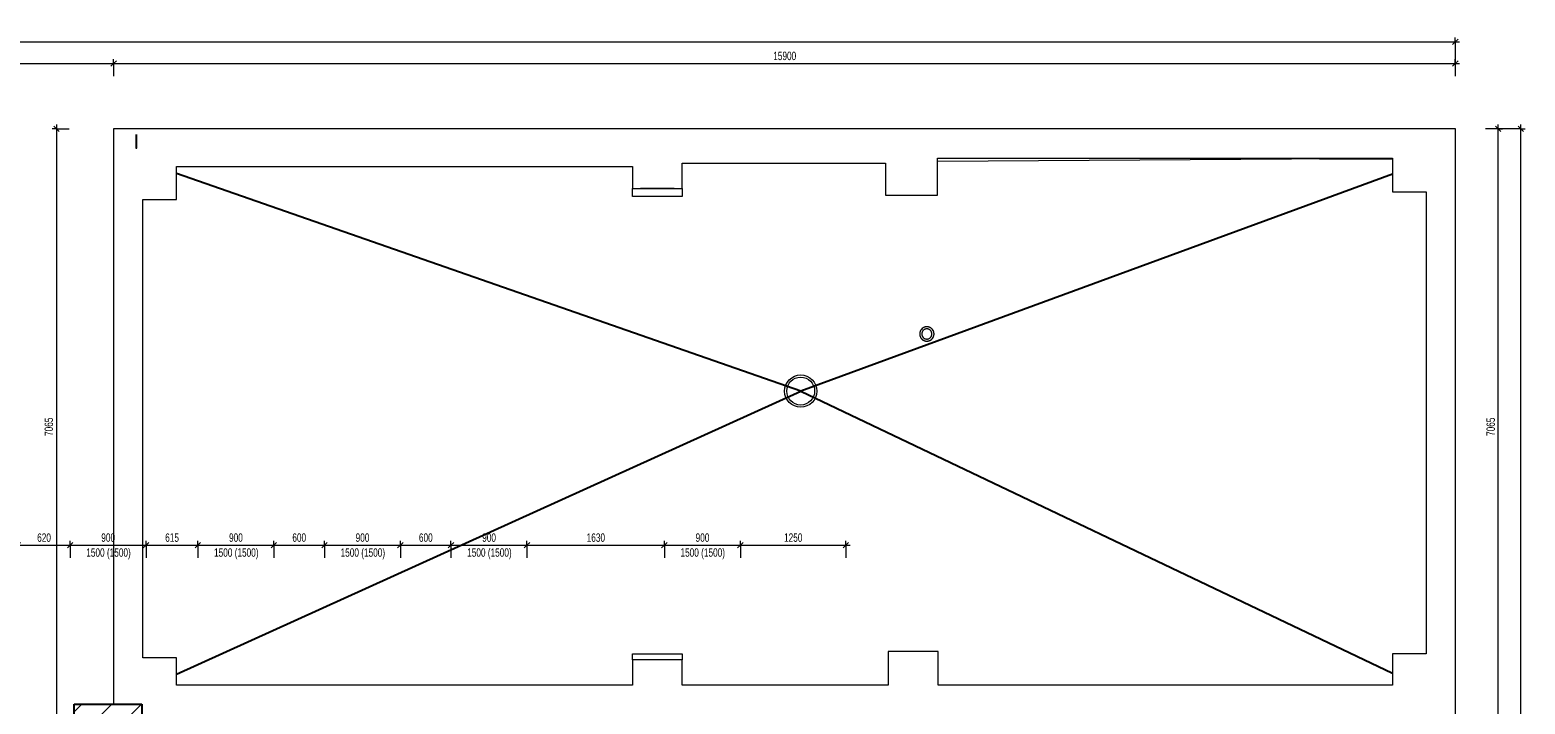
# Model space of a CAD drawing. Header units: millimetres. Extents: x -2861 to 222032, y -45352 to 20466.
# Drawn here: x 31845 to 49564, y -17085 to -9097 of the extents above; entities that cross this region are included whole.
import ezdxf

# ---------------------------------------------------------------- set-up
doc = ezdxf.new("R2010")
doc.units = ezdxf.units.MM
for name, color, linetype, lineweight in [('A-ANNO-DIMS', 211, 'Continuous', 9), ('A-ANNO-DIMS-50', 211, 'Continuous', 9), ('A-ROOF', 132, 'Continuous', 13), ('A-WALL', 113, 'Continuous', 13), ('E-POWR-CNDT', 130, 'Continuous', 13), ('E-POWR-DROP', 130, 'Continuous', 13), ('M-HVAC-CDFF', 50, 'Continuous', 13), ('P-SANR-FIXT', 6, 'Continuous', 13), ('Q-SPCQ', 91, 'Continuous', 13), ('S-COLS', 52, 'Continuous', 13)]:
    doc.layers.add(name, color=color, linetype=linetype, lineweight=lineweight)
doc.styles.add('Arial_2', font='arial.ttf', dxfattribs={"width": 0.7, "height": 100})
doc.dimstyles.new('Vnitřní_-_průhledné', dxfattribs={"dimscale": 304.8, "dimtxt": 102.02594, "dimasz": 0.213255, "dimexe": 0.164042, "dimexo": 0.0625, "dimgap": 0.032808, "dimtad": 1, "dimdec": 0, "dimrnd": 5, "dimzin": 0, "dimdsep": 46, "dimtxsty": 'Arial_2', "dimblk1": 'OBLIQUE', "dimblk2": 'OBLIQUE', "dimsah": 1, "dimcen": 0.09, "dimdle": 0.164042, "dimazin": 0, "dimtfac": 1, "dimtdec": 4, "dimtix": 1, "dimtmove": 0, "dimatfit": 3, "dimfxl": 0.492126, "dimfxlon": 1, "dimtvp": 1, "dimtolj": 1, "dimtzin": 0, "dimarcsym": 2})
doc.dimstyles.new('Vnitřní_-_průhledné_1', dxfattribs={"dimscale": 304.8, "dimtxt": 102.02594, "dimasz": 0.213255, "dimexe": 0.164042, "dimexo": 0.0625, "dimgap": 0.032808, "dimtad": 1, "dimdec": 0, "dimrnd": 5, "dimzin": 0, "dimdsep": 46, "dimtxsty": 'Arial_2', "dimblk1": 'OBLIQUE', "dimblk2": 'OBLIQUE', "dimsah": 1, "dimcen": 0.09, "dimdle": 0.164042, "dimazin": 0, "dimtfac": 1, "dimtdec": 4, "dimtix": 1, "dimtmove": 2, "dimatfit": 3, "dimfxl": 0.492126, "dimfxlon": 1, "dimtvp": 1, "dimtolj": 1, "dimtzin": 0, "dimarcsym": 2})

# ---------------------------------------------------------------- blocks, each defined once
blk = doc.blocks.new('parapet_ext - parapet_ext-V22-2NP_DEMOLICE A')
at = {"layer": 'Q-SPCQ'}
h = blk.add_hatch(dxfattribs=at)
h.set_pattern_fill('FP_42', color=41, style=0, pattern_type=2)
h.set_pattern_definition([(225, (32771.15, -17384.7), (176.7767, -176.7767), [])])
h.paths.add_polyline_path([(-400, 0), (-400, -300), (400, -300), (400, 0), (-370, 0)])
at = {"layer": 'Q-SPCQ', "color": 31, "lineweight": 25}
for p, q in [((-400, -300), (-400, -51)), ((400, -51), (400, -300)), ((400, -300), (-400, -300))]:
    blk.add_line(p, q, dxfattribs=at)
blk = doc.blocks.new('Drain_Roof_15_Inch_Diameter-Zurn-Z1715 - Load Family Type Catalog-1877394-2NP_DEMOLICE A')
at = {"layer": 'P-SANR-FIXT'}
for radius in [191, 165]:
    blk.add_circle((0, 0), radius, dxfattribs=at)
blk = doc.blocks.new('Komín8 - Komín8-2014626-2NP_DEMOLICE A')
at = {"layer": 'M-HVAC-CDFF', "flags": 128}
for points in [[(85, 0), (85, 3), (85, 7), (84, 10), (84, 14), (83, 17), (83, 20), (82, 23), (81, 27), (80, 30), (78, 33), (77, 36), (75, 39), (74, 42), (72, 45), (70, 48), (68, 51), (66, 53), (64, 56), (62, 59), (59, 61), (57, 63), (54, 66), (51, 68), (49, 70), (46, 72), (43, 73), (40, 75), (37, 77), (34, 78), (31, 79), (28, 80), (24, 81), (21, 82), (18, 83), (14, 84), (11, 84), (8, 85), (4, 85), (1, 85), (-2, 85), (-6, 85), (-9, 84), (-13, 84), (-16, 83), (-19, 83), (-23, 82), (-26, 81), (-29, 80), (-32, 79), (-35, 77), (-38, 76), (-41, 74), (-44, 72), (-47, 71), (-50, 69), (-53, 67), (-55, 65), (-58, 62), (-60, 60), (-63, 57), (-65, 55), (-67, 52), (-69, 49), (-71, 47), (-73, 44), (-75, 41), (-76, 38), (-78, 35), (-79, 32), (-80, 28), (-81, 25), (-82, 22), (-83, 19), (-84, 15), (-84, 12), (-85, 9), (-85, 5), (-85, 2), (-85, 0)], [(-85, 0), (-85, -3), (-85, -7), (-84, -10), (-84, -14), (-83, -17), (-83, -20), (-82, -23), (-81, -27), (-80, -30), (-78, -33), (-77, -36), (-75, -39), (-74, -42), (-72, -45), (-70, -48), (-68, -51), (-66, -53), (-64, -56), (-62, -59), (-59, -61), (-57, -63), (-54, -66), (-51, -68), (-49, -70), (-46, -72), (-43, -73), (-40, -75), (-37, -77), (-34, -78), (-31, -79), (-28, -80), (-24, -81), (-21, -82), (-18, -83), (-14, -84), (-11, -84), (-8, -85), (-4, -85), (-1, -85), (2, -85), (6, -85), (9, -84), (13, -84), (16, -83), (19, -83), (23, -82), (26, -81), (29, -80), (32, -79), (35, -77), (38, -76), (41, -74), (44, -72), (47, -71), (50, -69), (53, -67), (55, -65), (58, -62), (60, -60), (63, -57), (65, -55), (67, -52), (69, -49), (71, -47), (73, -44), (75, -41), (76, -38), (78, -35), (79, -32), (80, -28), (81, -25), (82, -22), (83, -19), (84, -15), (84, -12), (85, -9), (85, -5), (85, -2), (85, 0)], [(60, 0), (60, 2), (60, 5), (60, 7), (59, 10), (59, 12), (58, 14), (58, 17), (57, 19), (56, 21), (55, 23), (54, 26), (53, 28), (52, 30), (51, 32), (50, 34), (48, 36), (47, 38), (45, 40), (43, 41), (42, 43), (40, 45), (38, 46), (36, 48), (34, 49), (32, 50), (30, 52), (28, 53), (26, 54), (24, 55), (22, 56), (19, 57), (17, 57), (15, 58), (13, 59), (10, 59), (8, 59), (5, 60), (3, 60), (1, 60), (-2, 60), (-4, 60), (-7, 60), (-9, 59), (-11, 59), (-14, 58), (-16, 58), (-18, 57), (-21, 56), (-23, 56), (-25, 55), (-27, 54), (-29, 52), (-31, 51), (-33, 50), (-35, 49), (-37, 47), (-39, 46), (-41, 44), (-43, 42), (-44, 41), (-46, 39), (-47, 37), (-49, 35), (-50, 33), (-51, 31), (-53, 29), (-54, 27), (-55, 25), (-56, 22), (-57, 20), (-57, 18), (-58, 16), (-59, 13), (-59, 11), (-59, 8), (-60, 6), (-60, 4), (-60, 1), (-60, 0)], [(-60, 0), (-60, -2), (-60, -5), (-60, -7), (-59, -10), (-59, -12), (-58, -14), (-58, -17), (-57, -19), (-56, -21), (-55, -23), (-54, -26), (-53, -28), (-52, -30), (-51, -32), (-50, -34), (-48, -36), (-47, -38), (-45, -40), (-43, -41), (-42, -43), (-40, -45), (-38, -46), (-36, -48), (-34, -49), (-32, -50), (-30, -52), (-28, -53), (-26, -54), (-24, -55), (-22, -56), (-19, -57), (-17, -57), (-15, -58), (-13, -59), (-10, -59), (-8, -59), (-5, -60), (-3, -60), (-1, -60), (2, -60), (4, -60), (7, -60), (9, -59), (11, -59), (14, -58), (16, -58), (18, -57), (21, -56), (23, -56), (25, -55), (27, -54), (29, -52), (31, -51), (33, -50), (35, -49), (37, -47), (39, -46), (41, -44), (43, -42), (44, -41), (46, -39), (47, -37), (49, -35), (50, -33), (51, -31), (53, -29), (54, -27), (55, -25), (56, -22), (57, -20), (57, -18), (58, -16), (59, -13), (59, -11), (59, -8), (60, -6), (60, -4), (60, -1), (60, 0)]]:
    blk.add_lwpolyline(points, dxfattribs=at)
at = {"layer": 'M-HVAC-CDFF'}
for start, end in [(120, 160), (100, 111.978), (29.09, 60), (209.09, 240), (280, 291.978), (300, 340)]:
    blk.add_arc((0, 0), 85, start, end, dxfattribs=at)
blk = doc.blocks.new('DIMBLOCK13-2NP_DEMOLICE A')
at = {"layer": 'A-ANNO-DIMS-50', "lineweight": 18}
for p, q in [((31701, -15202), (31669, -15234)), ((31701, -15202), (31734, -15169)), ((32321, -15202), (32289, -15234)), ((32321, -15202), (32354, -15169))]:
    blk.add_line(p, q, dxfattribs=at)
at = {"layer": 'A-ANNO-DIMS-50'}
for p, q in [((31701, -15202), (31701, -15152)), ((31701, -15202), (32321, -15202)), ((31701, -15202), (31701, -15352)), ((32321, -15202), (32321, -15152)), ((32321, -15202), (32321, -15352))]:
    blk.add_line(p, q, dxfattribs=at)
at = {"layer": 'A-ANNO-DIMS-50', "color": 0, "insert": (31931, -15062), "char_height": 100, "width": 192.12, "attachment_point": 1, "line_spacing_factor": 0.941778, "style": 'Arial_2'}
blk.add_mtext('620', dxfattribs=at)
blk = doc.blocks.new('_Oblique')
at = {"color": 0, "linetype": 'ByBlock', "lineweight": -2}
blk.add_line((-0.5, -0.5), (0.5, 0.5), dxfattribs=at)
blk = doc.blocks.new('DIMBLOCK14-2NP_DEMOLICE A')
at = {"layer": 'A-ANNO-DIMS-50', "lineweight": 18}
for p, q in [((32321, -15202), (32289, -15234)), ((32321, -15202), (32354, -15169)), ((33221, -15202), (33189, -15234)), ((33221, -15202), (33254, -15169))]:
    blk.add_line(p, q, dxfattribs=at)
at = {"layer": 'A-ANNO-DIMS-50'}
for p, q in [((32321, -15202), (32321, -15152)), ((32321, -15202), (33221, -15202)), ((32321, -15202), (32321, -15352)), ((33221, -15202), (33221, -15152)), ((33221, -15202), (33221, -15352))]:
    blk.add_line(p, q, dxfattribs=at)
at = {"layer": 'A-ANNO-DIMS-50', "color": 0, "char_height": 100, "attachment_point": 1, "line_spacing_factor": 0.941778, "style": 'Arial_2'}
for s, insert, width in [('900', (32691, -15062), 192.12), ('1500 (1500)', (32513, -15239), 619.69)]:
    blk.add_mtext(s, dxfattribs=dict(at, insert=insert, width=width))
blk = doc.blocks.new('DIMBLOCK15-2NP_DEMOLICE A')
at = {"layer": 'A-ANNO-DIMS-50', "lineweight": 18}
for p, q in [((33221, -15202), (33189, -15234)), ((33221, -15202), (33254, -15169)), ((33835, -15202), (33803, -15234)), ((33835, -15202), (33868, -15169))]:
    blk.add_line(p, q, dxfattribs=at)
at = {"layer": 'A-ANNO-DIMS-50'}
for p, q in [((33221, -15202), (33221, -15152)), ((33221, -15202), (33835, -15202)), ((33221, -15202), (33221, -15352)), ((33835, -15202), (33835, -15152)), ((33835, -15202), (33835, -15352))]:
    blk.add_line(p, q, dxfattribs=at)
at = {"layer": 'A-ANNO-DIMS-50', "color": 0, "insert": (33448, -15062), "char_height": 100, "width": 192.12, "attachment_point": 1, "line_spacing_factor": 0.941778, "style": 'Arial_2'}
blk.add_mtext('615', dxfattribs=at)
blk = doc.blocks.new('DIMBLOCK16-2NP_DEMOLICE A')
at = {"layer": 'A-ANNO-DIMS-50', "lineweight": 18}
for p, q in [((33835, -15202), (33803, -15234)), ((33835, -15202), (33868, -15169)), ((34735, -15202), (34703, -15234)), ((34735, -15202), (34768, -15169))]:
    blk.add_line(p, q, dxfattribs=at)
at = {"layer": 'A-ANNO-DIMS-50'}
for p, q in [((33835, -15202), (33835, -15152)), ((33835, -15202), (34735, -15202)), ((33835, -15202), (33835, -15352)), ((34735, -15202), (34735, -15152)), ((34735, -15202), (34735, -15352))]:
    blk.add_line(p, q, dxfattribs=at)
at = {"layer": 'A-ANNO-DIMS-50', "color": 0, "char_height": 100, "attachment_point": 1, "line_spacing_factor": 0.941778, "style": 'Arial_2'}
for s, insert, width in [('900', (34205, -15062), 192.12), ('1500 (1500)', (34027, -15239), 619.69)]:
    blk.add_mtext(s, dxfattribs=dict(at, insert=insert, width=width))
blk = doc.blocks.new('DIMBLOCK17-2NP_DEMOLICE A')
at = {"layer": 'A-ANNO-DIMS-50', "lineweight": 18}
for p, q in [((34735, -15202), (34703, -15234)), ((34735, -15202), (34768, -15169)), ((35335, -15202), (35303, -15234)), ((35335, -15202), (35368, -15169))]:
    blk.add_line(p, q, dxfattribs=at)
at = {"layer": 'A-ANNO-DIMS-50'}
for p, q in [((34735, -15202), (34735, -15152)), ((34735, -15202), (35335, -15202)), ((34735, -15202), (34735, -15352)), ((35335, -15202), (35335, -15152)), ((35335, -15202), (35335, -15352))]:
    blk.add_line(p, q, dxfattribs=at)
at = {"layer": 'A-ANNO-DIMS-50', "color": 0, "insert": (34955, -15062), "char_height": 100, "width": 192.12, "attachment_point": 1, "line_spacing_factor": 0.941778, "style": 'Arial_2'}
blk.add_mtext('600', dxfattribs=at)
blk = doc.blocks.new('DIMBLOCK18-2NP_DEMOLICE A')
at = {"layer": 'A-ANNO-DIMS-50', "lineweight": 18}
for p, q in [((35335, -15202), (35303, -15234)), ((35335, -15202), (35368, -15169)), ((36235, -15202), (36203, -15234)), ((36235, -15202), (36268, -15169))]:
    blk.add_line(p, q, dxfattribs=at)
at = {"layer": 'A-ANNO-DIMS-50'}
for p, q in [((35335, -15202), (35335, -15152)), ((35335, -15202), (36235, -15202)), ((35335, -15202), (35335, -15352)), ((36235, -15202), (36235, -15152)), ((36235, -15202), (36235, -15352))]:
    blk.add_line(p, q, dxfattribs=at)
at = {"layer": 'A-ANNO-DIMS-50', "color": 0, "char_height": 100, "attachment_point": 1, "line_spacing_factor": 0.941778, "style": 'Arial_2'}
for s, insert, width in [('900', (35705, -15062), 192.12), ('1500 (1500)', (35527, -15239), 619.69)]:
    blk.add_mtext(s, dxfattribs=dict(at, insert=insert, width=width))
blk = doc.blocks.new('DIMBLOCK19-2NP_DEMOLICE A')
at = {"layer": 'A-ANNO-DIMS-50', "lineweight": 18}
for p, q in [((36235, -15202), (36203, -15234)), ((36235, -15202), (36268, -15169)), ((36835, -15202), (36803, -15234)), ((36835, -15202), (36868, -15169))]:
    blk.add_line(p, q, dxfattribs=at)
at = {"layer": 'A-ANNO-DIMS-50'}
for p, q in [((36235, -15202), (36235, -15152)), ((36235, -15202), (36835, -15202)), ((36235, -15202), (36235, -15352)), ((36835, -15202), (36835, -15152)), ((36835, -15202), (36835, -15352))]:
    blk.add_line(p, q, dxfattribs=at)
at = {"layer": 'A-ANNO-DIMS-50', "color": 0, "insert": (36455, -15062), "char_height": 100, "width": 192.12, "attachment_point": 1, "line_spacing_factor": 0.941778, "style": 'Arial_2'}
blk.add_mtext('600', dxfattribs=at)
blk = doc.blocks.new('DIMBLOCK20-2NP_DEMOLICE A')
at = {"layer": 'A-ANNO-DIMS-50', "lineweight": 18}
for p, q in [((36835, -15202), (36803, -15234)), ((36835, -15202), (36868, -15169)), ((37735, -15202), (37703, -15234)), ((37735, -15202), (37768, -15169))]:
    blk.add_line(p, q, dxfattribs=at)
at = {"layer": 'A-ANNO-DIMS-50'}
for p, q in [((36835, -15202), (36835, -15152)), ((36835, -15202), (37735, -15202)), ((36835, -15202), (36835, -15352)), ((37735, -15202), (37735, -15152)), ((37735, -15202), (37735, -15352))]:
    blk.add_line(p, q, dxfattribs=at)
at = {"layer": 'A-ANNO-DIMS-50', "color": 0, "char_height": 100, "attachment_point": 1, "line_spacing_factor": 0.941778, "style": 'Arial_2'}
for s, insert, width in [('900', (37205, -15062), 192.12), ('1500 (1500)', (37027, -15239), 619.69)]:
    blk.add_mtext(s, dxfattribs=dict(at, insert=insert, width=width))
blk = doc.blocks.new('DIMBLOCK21-2NP_DEMOLICE A')
at = {"layer": 'A-ANNO-DIMS-50', "lineweight": 18}
for p, q in [((37735, -15202), (37703, -15234)), ((37735, -15202), (37768, -15169)), ((39364, -15202), (39331, -15234)), ((39364, -15202), (39396, -15169))]:
    blk.add_line(p, q, dxfattribs=at)
at = {"layer": 'A-ANNO-DIMS-50'}
for p, q in [((37735, -15202), (37735, -15152)), ((37735, -15202), (39364, -15202)), ((37735, -15202), (37735, -15352)), ((39364, -15202), (39364, -15152)), ((39364, -15202), (39364, -15352))]:
    blk.add_line(p, q, dxfattribs=at)
at = {"layer": 'A-ANNO-DIMS-50', "color": 0, "insert": (38443, -15062), "char_height": 100, "width": 256.16, "attachment_point": 1, "line_spacing_factor": 0.941778, "style": 'Arial_2'}
blk.add_mtext('1630', dxfattribs=at)
blk = doc.blocks.new('DIMBLOCK22-2NP_DEMOLICE A')
at = {"layer": 'A-ANNO-DIMS-50', "lineweight": 18}
for p, q in [((39364, -15202), (39331, -15234)), ((39364, -15202), (39396, -15169)), ((40264, -15202), (40231, -15234)), ((40264, -15202), (40296, -15169))]:
    blk.add_line(p, q, dxfattribs=at)
at = {"layer": 'A-ANNO-DIMS-50'}
for p, q in [((39364, -15202), (39364, -15152)), ((39364, -15202), (40264, -15202)), ((39364, -15202), (39364, -15352)), ((40264, -15202), (40264, -15152)), ((40264, -15202), (40264, -15352))]:
    blk.add_line(p, q, dxfattribs=at)
at = {"layer": 'A-ANNO-DIMS-50', "color": 0, "char_height": 100, "attachment_point": 1, "line_spacing_factor": 0.941778, "style": 'Arial_2'}
for s, insert, width in [('900', (39734, -15062), 192.12), ('1500 (1500)', (39555, -15239), 619.69)]:
    blk.add_mtext(s, dxfattribs=dict(at, insert=insert, width=width))
blk = doc.blocks.new('DIMBLOCK23-2NP_DEMOLICE A')
at = {"layer": 'A-ANNO-DIMS-50', "lineweight": 18}
for p, q in [((40264, -15202), (40231, -15234)), ((40264, -15202), (40296, -15169)), ((41514, -15202), (41481, -15234)), ((41514, -15202), (41546, -15169))]:
    blk.add_line(p, q, dxfattribs=at)
at = {"layer": 'A-ANNO-DIMS-50'}
for p, q in [((40264, -15202), (40264, -15152)), ((40264, -15202), (41564, -15202)), ((40264, -15202), (40264, -15352)), ((41514, -15202), (41514, -15152)), ((41514, -15202), (41514, -15352))]:
    blk.add_line(p, q, dxfattribs=at)
at = {"layer": 'A-ANNO-DIMS-50', "color": 0, "insert": (40782, -15062), "char_height": 100, "width": 256.16, "attachment_point": 1, "line_spacing_factor": 0.941778, "style": 'Arial_2'}
blk.add_mtext('1250', dxfattribs=at)
blk = doc.blocks.new('DIMBLOCK60-2NP_DEMOLICE A')
at = {"layer": 'A-ANNO-DIMS-50'}
for p, q in [((49246, -10269), (49096, -10269)), ((49246, -17335), (49246, -10219)), ((49246, -10269), (49296, -10269)), ((49246, -17335), (49046, -17335)), ((49246, -17335), (49296, -17335))]:
    blk.add_line(p, q, dxfattribs=at)
at = {"layer": 'A-ANNO-DIMS-50', "lineweight": 18}
for p, q in [((49246, -10269), (49213, -10236)), ((49246, -10269), (49278, -10301)), ((49246, -17335), (49213, -17302)), ((49246, -17335), (49278, -17367))]:
    blk.add_line(p, q, dxfattribs=at)
at = {"layer": 'A-ANNO-DIMS-50', "color": 0, "insert": (49106, -13908), "char_height": 100, "width": 256.16, "attachment_point": 1, "rotation": 90, "line_spacing_factor": 0.941778, "style": 'Arial_2'}
blk.add_mtext('7065', dxfattribs=at)
blk = doc.blocks.new('DIMBLOCK65-2NP_DEMOLICE A')
at = {"layer": 'A-ANNO-DIMS-50'}
for p, q in [((23668, -9495), (23668, -9345)), ((23668, -9495), (32837, -9495)), ((23668, -9495), (23668, -9545)), ((32837, -9495), (32837, -9445)), ((32837, -9495), (32837, -9645))]:
    blk.add_line(p, q, dxfattribs=at)
at = {"layer": 'A-ANNO-DIMS-50', "lineweight": 18}
for p, q in [((23668, -9495), (23636, -9528)), ((23668, -9495), (23701, -9463)), ((32837, -9495), (32805, -9528)), ((32837, -9495), (32870, -9463))]:
    blk.add_line(p, q, dxfattribs=at)
at = {"layer": 'A-ANNO-DIMS-50', "color": 0, "insert": (28146, -9355), "char_height": 100, "width": 256.16, "attachment_point": 1, "line_spacing_factor": 0.941778, "style": 'Arial_2'}
blk.add_mtext('9170', dxfattribs=at)
blk = doc.blocks.new('DIMBLOCK66-2NP_DEMOLICE A')
at = {"layer": 'A-ANNO-DIMS-50', "lineweight": 18}
for p, q in [((32837, -9495), (32805, -9528)), ((32837, -9495), (32870, -9463)), ((48737, -9495), (48705, -9528)), ((48737, -9495), (48770, -9463))]:
    blk.add_line(p, q, dxfattribs=at)
at = {"layer": 'A-ANNO-DIMS-50'}
for p, q in [((32837, -9495), (32837, -9445)), ((32837, -9495), (48787, -9495)), ((32837, -9495), (32837, -9645)), ((48737, -9495), (48737, -9445)), ((48737, -9495), (48737, -9645))]:
    blk.add_line(p, q, dxfattribs=at)
at = {"layer": 'A-ANNO-DIMS-50', "color": 0, "insert": (40654, -9355), "char_height": 100, "width": 320.2, "attachment_point": 1, "line_spacing_factor": 0.941778, "style": 'Arial_2'}
blk.add_mtext('15900', dxfattribs=at)
blk = doc.blocks.new('DIMBLOCK77-2NP_DEMOLICE A')
at = {"layer": 'A-ANNO-DIMS-50'}
for p, q in [((32159, -10269), (32109, -10269)), ((32159, -10219), (32159, -17385)), ((32159, -10269), (32309, -10269)), ((32159, -17335), (32109, -17335)), ((32159, -17335), (32309, -17335))]:
    blk.add_line(p, q, dxfattribs=at)
at = {"layer": 'A-ANNO-DIMS-50', "lineweight": 18}
for p, q in [((32159, -10269), (32127, -10236)), ((32159, -10269), (32192, -10301)), ((32159, -17335), (32127, -17302)), ((32159, -17335), (32192, -17367))]:
    blk.add_line(p, q, dxfattribs=at)
at = {"layer": 'A-ANNO-DIMS-50', "color": 0, "insert": (32019, -13908), "char_height": 100, "width": 256.16, "attachment_point": 1, "rotation": 90, "line_spacing_factor": 0.941778, "style": 'Arial_2'}
blk.add_mtext('7065', dxfattribs=at)
blk = doc.blocks.new('DIMBLOCK86-2NP_DEMOLICE A')
at = {"layer": 'A-ANNO-DIMS-50'}
for p, q in [((49514, -10269), (49204, -10269)), ((49514, -30238), (49514, -10219)), ((49514, -10269), (49564, -10269)), ((49514, -30188), (48919, -30188)), ((49514, -30188), (49564, -30188))]:
    blk.add_line(p, q, dxfattribs=at)
at = {"layer": 'A-ANNO-DIMS-50', "lineweight": 18}
for p, q in [((49514, -10269), (49481, -10236)), ((49514, -10269), (49546, -10301)), ((49514, -30188), (49481, -30155)), ((49514, -30188), (49546, -30220))]:
    blk.add_line(p, q, dxfattribs=at)
at = {"layer": 'A-ANNO-DIMS-50', "color": 0, "insert": (49374, -20362), "char_height": 100, "width": 320.2, "attachment_point": 1, "rotation": 90, "line_spacing_factor": 0.941778, "style": 'Arial_2'}
blk.add_mtext('19920', dxfattribs=at)
blk = doc.blocks.new('DIMBLOCK91-2NP_DEMOLICE A')
at = {"layer": 'A-ANNO-DIMS-50'}
for p, q in [((-1455, -9238), (-1455, -9188)), ((48737, -9238), (48737, -9188)), ((-1505, -9238), (48787, -9238)), ((-1455, -9238), (-1455, -9615)), ((48737, -9238), (48737, -9548))]:
    blk.add_line(p, q, dxfattribs=at)
at = {"layer": 'A-ANNO-DIMS-50', "lineweight": 18}
for p, q in [((-1455, -9238), (-1423, -9206)), ((48737, -9238), (48770, -9206)), ((-1455, -9238), (-1488, -9271)), ((48737, -9238), (48705, -9271))]:
    blk.add_line(p, q, dxfattribs=at)
at = {"layer": 'A-ANNO-DIMS-50', "color": 0, "insert": (23879, -9099), "char_height": 100, "width": 320.2, "attachment_point": 1, "line_spacing_factor": 0.941778, "style": 'Arial_2'}
blk.add_mtext('50195', dxfattribs=at)

msp = doc.modelspace()

# ---------------------------------------------------------------- hatches: boundary and pattern name
at = {"layer": 'E-POWR-DROP'}
msp.add_hatch(color=41, dxfattribs=at).paths.add_polyline_path([(33107.1, -10342.6), (33108.4, -10342.4), (33111.4, -10340.1), (33111.9, -10336.3), (33109.6, -10333.2), (33105.8, -10332.7), (33103.6, -10334), (33102.1, -10337.6), (33103.6, -10341.1), (33105.8, -10342.4)])

# ---------------------------------------------------------------- linework, layer by layer
at = {"layer": 'A-ROOF', "color": 41}
for p, q in [((48737.1, -10268.8), (32837.1, -10268.8)), ((32837.1, -10268.8), (32837.1, -17084.7)), ((48737.1, -17334.7), (48737.1, -10268.8)), ((42599.3, -11054.4), (42599.3, -10618.2)), ((42599.3, -10618.2), (47992.1, -10618.2)), ((47992.1, -10618.2), (47992.1, -11015.5)), ((33582.1, -11105.2), (33582.1, -10716.8)), ((33582.1, -10716.8), (38984.5, -10716.8)), ((38984.5, -10716.8), (38984.5, -10976.9)), ((39574.5, -10976.9), (39574.5, -10676.9)), ((39574.5, -10676.9), (41985.6, -10676.9)), ((41985.6, -10676.9), (41985.6, -11054.4)), ((38984.5, -10976.9), (39574.5, -10976.9)), ((33182.1, -16536.1), (33182.1, -11105.2)), ((33182.1, -11105.2), (33582.1, -11105.2)), ((41985.6, -11054.4), (42599.3, -11054.4)), ((47992.1, -11015.5), (48392.1, -11015.5)), ((48392.1, -11015.5), (48392.1, -16488.6)), ((42607.1, -16460.8), (42017.1, -16460.8)), ((42017.1, -16460.8), (42017.1, -16860.8)), ((42607.1, -16860.8), (42607.1, -16460.8)), ((33582.1, -16536.1), (33182.1, -16536.1)), ((33582.1, -16860.8), (33582.1, -16536.1)), ((39574.5, -16560.8), (38984.5, -16560.8)), ((38984.5, -16560.8), (38984.5, -16860.8)), ((39574.5, -16860.8), (39574.5, -16560.8)), ((48392.1, -16488.6), (47992.1, -16488.6)), ((47992.1, -16488.6), (47992.1, -16860.8)), ((38984.5, -16860.8), (33582.1, -16860.8)), ((42017.1, -16860.8), (39574.5, -16860.8)), ((47992.1, -16860.8), (42607.1, -16860.8))]:
    msp.add_line(p, q, dxfattribs=at)
at = {"layer": 'A-ROOF'}
msp.add_line((47128.5, -10624.8), (47992.1, -10624.8), dxfattribs=at)
at = {"layer": 'A-ROOF', "lineweight": 25}
for p, q in [((40979.4, -13376.6), (33582.1, -10797.4)), ((47992.1, -10806.2), (40979.4, -13376.6)), ((33582.1, -16731.3), (40979.4, -13376.6)), ((40979.4, -13376.6), (47992.1, -16719.8))]:
    msp.add_line(p, q, dxfattribs=at)
at = {"layer": 'A-WALL'}
for p, q in [((47992.1, -10618.8), (42599.3, -10656.1)), ((38984.5, -11072.1), (38984.5, -10976.9)), ((39079.5, -10977.1), (39479.5, -10977.1)), ((39574.5, -10976.9), (39574.5, -11072.1)), ((39574.5, -11072.1), (38984.5, -11072.1)), ((38984.5, -16560.8), (38984.5, -16490.8)), ((38984.5, -16490.8), (39574.5, -16490.8)), ((39574.5, -16490.8), (39574.5, -16560.8))]:
    msp.add_line(p, q, dxfattribs=at)
at = {"layer": 'E-POWR-CNDT', "color": 41}
for p, q in [((33102.1, -10357.6), (33102.1, -10390.1)), ((33102.1, -10390.1), (33102.1, -10497.1)), ((33112.1, -10390.1), (33112.1, -10357.6)), ((33112.1, -10497.1), (33112.1, -10390.1)), ((33102.1, -10497.1), (33112.1, -10497.1))]:
    msp.add_line(p, q, dxfattribs=at)
at = {"layer": 'E-POWR-CNDT', "color": 41, "flags": 128}
for points in [[(33102.1, -10337.8), (33102.1, -10338), (33102.1, -10338.1), (33102.1, -10338.3), (33102.1, -10338.6), (33102.1, -10338.8), (33102.1, -10339.1), (33102.1, -10339.5), (33102.1, -10339.8), (33102.1, -10340.2), (33102.1, -10340.6), (33102.1, -10341), (33102.1, -10341.5), (33102.1, -10342), (33102.1, -10342.5), (33102.1, -10343.1), (33102.1, -10343.6), (33102.1, -10344.2), (33102.1, -10344.8), (33102.1, -10345.4), (33102.1, -10346.1), (33102.1, -10346.7), (33102.1, -10347.4), (33102.1, -10348.1), (33102.1, -10348.8), (33102.1, -10349.6), (33102.1, -10350.3), (33102.1, -10351.1), (33102.1, -10351.8), (33102.1, -10352.6), (33102.1, -10353.4), (33102.1, -10354.2), (33102.1, -10354.9), (33102.1, -10355.7), (33102.1, -10356.5), (33102.1, -10357.3), (33102.1, -10357.6)], [(33112.1, -10357.6), (33112.1, -10356.8), (33112.1, -10356), (33112.1, -10355.2), (33112.1, -10354.4), (33112.1, -10353.6), (33112.1, -10352.8), (33112.1, -10352), (33112.1, -10351.3), (33112.1, -10350.5), (33112.1, -10349.8), (33112.1, -10349), (33112.1, -10348.3), (33112.1, -10347.6), (33112.1, -10346.9), (33112.1, -10346.3), (33112.1, -10345.6), (33112.1, -10345), (33112.1, -10344.4), (33112.1, -10343.8), (33112.1, -10343.2), (33112.1, -10342.7), (33112.1, -10342.1), (33112.1, -10341.6), (33112.1, -10341.2), (33112.1, -10340.7), (33112.1, -10340.3), (33112.1, -10339.9), (33112.1, -10339.6), (33112.1, -10339.2), (33112.1, -10338.9), (33112.1, -10338.6), (33112.1, -10338.4), (33112.1, -10338.2), (33112.1, -10338)]]:
    msp.add_lwpolyline(points, dxfattribs=at)
at = {"layer": 'S-COLS'}
msp.add_line((39479.5, -10977.1), (39079.5, -10977.1), dxfattribs=at)

# ---------------------------------------------------------------- block references
at = {"layer": 'M-HVAC-CDFF', "rotation": 180}
msp.add_blockref('Komín8 - Komín8-2014626-2NP_DEMOLICE A', (42474.1, -12699.4), dxfattribs=at)
at = {"layer": 'P-SANR-FIXT'}
msp.add_blockref('Drain_Roof_15_Inch_Diameter-Zurn-Z1715 - Load Family Type Catalog-1877394-2NP_DEMOLICE A', (40979.4, -13376.6), dxfattribs=at)
at = {"layer": 'Q-SPCQ', "color": 31, "lineweight": 25, "rotation": 180}
msp.add_blockref('parapet_ext - parapet_ext-V22-2NP_DEMOLICE A', (32771.1, -17384.7), dxfattribs=at)

# ---------------------------------------------------------------- dimensions: what is measured, and where the dimension line sits
at = {"layer": 'A-ANNO-DIMS'}
dim = msp.add_linear_dim(base=(48737.0922, -9238.4633), p1=(-1455.4103, -9615.048), p2=(48737.0922, -9548.0907), dimstyle='Vnitřní_-_průhledné_1', override={"dimpost": '<>', "dimfxl": 50192.547157}, dxfattribs=at)
dim.commit()
dim.dimension.update_dxf_attribs({"geometry": 'DIMBLOCK91-2NP_DEMOLICE A', "text_midpoint": (24039.5934, -9165.307), "dimtype": 160})
for base, p1, p2, override, picture, middle in [((32837.1, -9495.2), (23668.3, -9345.2), (32837.1, -9645.2), {"dimpost": '<>', "dimfxl": 9173.70945}, 'DIMBLOCK65-2NP_DEMOLICE A', (28252.7, -9434.2)), ((48737.1, -9495.2), (32837.1, -9645.2), (48737.1, -9645.2), {"dimpost": '<>', "dimfxl": 15900}, 'DIMBLOCK66-2NP_DEMOLICE A', (40787.1, -9434.2)), ((32321.1, -15201.5), (31701.1, -15351.5), (32321.1, -15351.5), {"dimpost": '<>', "dimfxl": 620}, 'DIMBLOCK13-2NP_DEMOLICE A', (32011.1, -15140.5)), ((33835.2, -15201.5), (33221.1, -15351.5), (33835.2, -15351.5), {"dimpost": '<>', "dimfxl": 614.061488}, 'DIMBLOCK15-2NP_DEMOLICE A', (33528.2, -15140.5)), ((35335.2, -15201.5), (34735.2, -15351.5), (35335.2, -15351.5), {"dimpost": '<>', "dimfxl": 600}, 'DIMBLOCK17-2NP_DEMOLICE A', (35035.2, -15140.5)), ((36835.2, -15201.5), (36235.2, -15351.5), (36835.2, -15351.5), {"dimpost": '<>', "dimfxl": 600}, 'DIMBLOCK19-2NP_DEMOLICE A', (36535.2, -15140.5)), ((39363.6, -15201.5), (37735.2, -15351.5), (39363.6, -15351.5), {"dimpost": '<>', "dimfxl": 1628.381557}, 'DIMBLOCK21-2NP_DEMOLICE A', (38549.4, -15140.4)), ((41513.6, -15201.5), (40263.6, -15351.5), (41513.6, -15351.5), {"dimpost": '<>', "dimfxl": 1250}, 'DIMBLOCK23-2NP_DEMOLICE A', (40888.6, -15140.5))]:
    dim = msp.add_linear_dim(base=base, p1=p1, p2=p2, dimstyle='Vnitřní_-_průhledné', override=override, dxfattribs=at)
    dim.commit()
    dim.dimension.update_dxf_attribs({"geometry": picture, "text_midpoint": middle})
for base, p1, p2, override, picture, middle in [((32159.2, -17334.7), (32309.2, -10268.8), (32309.2, -17334.7), {"dimpost": '<>', "dimfxl": 7065.93045}, 'DIMBLOCK77-2NP_DEMOLICE A', (32098.1, -13801.7)), ((49513.7, -10268.8), (48919, -30187.5), (49204.1, -10268.8), {"dimpost": '<>', "dimfxl": 19920.768263}, 'DIMBLOCK86-2NP_DEMOLICE A', (49452.7, -20228.1)), ((49245.8, -10268.8), (49045.8, -17334.7), (49095.8, -10268.8), {"dimpost": '<>', "dimfxl": 7066.107144}, 'DIMBLOCK60-2NP_DEMOLICE A', (49184.7, -13801.7))]:
    dim = msp.add_linear_dim(base=base, p1=p1, p2=p2, angle=90, dimstyle='Vnitřní_-_průhledné', override=override, dxfattribs=at)
    dim.commit()
    dim.dimension.update_dxf_attribs({"geometry": picture, "text_midpoint": middle})
for base, p1, p2, picture, middle in [((33221.1, -15201.5), (32321.1, -15351.5), (33221.1, -15351.5), 'DIMBLOCK14-2NP_DEMOLICE A', (32771.1, -15201.5)), ((34735.2, -15201.5), (33835.2, -15351.5), (34735.2, -15351.5), 'DIMBLOCK16-2NP_DEMOLICE A', (34285.2, -15201.5)), ((36235.2, -15201.5), (35335.2, -15351.5), (36235.2, -15351.5), 'DIMBLOCK18-2NP_DEMOLICE A', (35785.2, -15201.5)), ((37735.2, -15201.5), (36835.2, -15351.5), (37735.2, -15351.5), 'DIMBLOCK20-2NP_DEMOLICE A', (37285.2, -15201.5)), ((40263.6, -15201.5), (39363.6, -15351.5), (40263.6, -15351.5), 'DIMBLOCK22-2NP_DEMOLICE A', (39813.6, -15201.5))]:
    dim = msp.add_linear_dim(base=base, p1=p1, p2=p2, text='<>\\X1500 (1500)', dimstyle='Vnitřní_-_průhledné', override={"dimpost": '<>', "dimfxl": 900}, dxfattribs=at)
    dim.commit()
    dim.dimension.update_dxf_attribs({"geometry": picture, "text_midpoint": middle})

doc.saveas('drawing.dxf')
